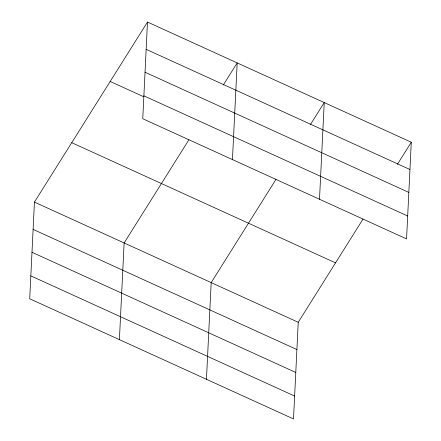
<?xml version="1.0" encoding="UTF-8"?>
<svg xmlns="http://www.w3.org/2000/svg" width="441" height="441" viewBox="0 0 441 441"><rect width="100%" height="100%" fill="white"/><g stroke="black" fill="none" stroke-linecap="round" stroke-linejoin="round"><path stroke-width="0.66" d="M147.492 22.05L142.763 118.728L406.558 238.901L411.288 142.222L147.492 22.05L34.442 202.099L29.712 298.778L293.508 418.95L298.237 322.272L362.998 219.133M119.401 339.636L124.13 242.958L188.891 139.819M206.454 379.293L211.184 282.615L275.945 179.476M232.451 159.587L237.181 62.909L223.284 85.047M319.505 199.244L324.234 102.566L310.337 124.704M397.391 164.361L411.288 142.222M146.158 49.337L409.954 169.509M145.034 72.236L408.835 192.408M143.882 95.829L407.682 216.002M110.184 81.469L143.816 96.788M71.745 142.686L335.546 262.858M34.442 202.099L298.237 322.272M33.108 229.386L296.903 349.559M31.984 252.285L295.784 372.458M30.831 275.879L294.627 396.051"/></g></svg>
